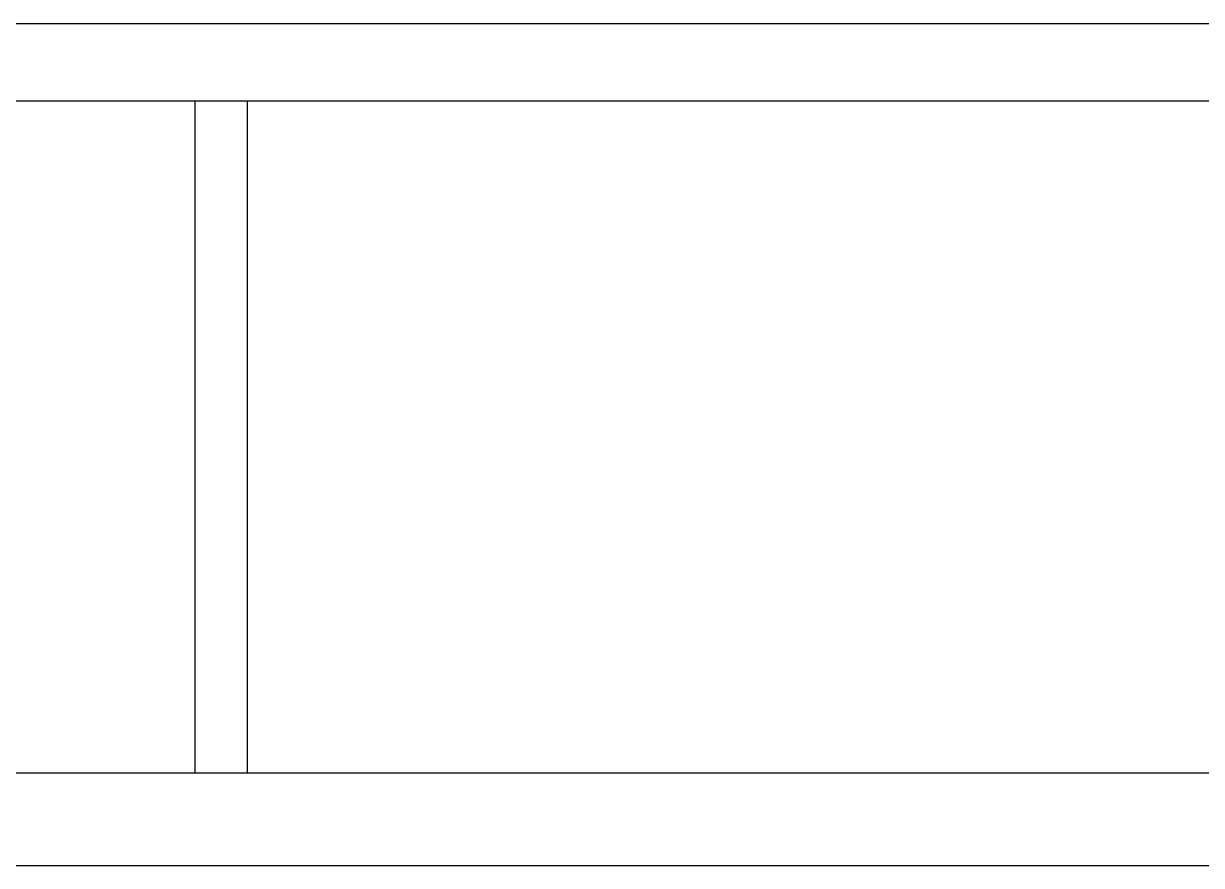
# Model space of a CAD drawing. Header units: millimetres. Extents: x 4862 to 20554, y 7569 to 11262.
# Drawn here: x 7391.08 to 7417.32, y 8119.92 to 8138.67 of the extents above; entities that cross this region are included whole.
import ezdxf

# ---------------------------------------------------------------- set-up
doc = ezdxf.new("R2010")
doc.units = ezdxf.units.MM

# ---------------------------------------------------------------- blocks, each defined once
blk = doc.blocks.new('A$C398a0407')
for p, q in [((8133.99, 5895.43), (9568, 5895.43)), ((8133.99, 5871.3), (9568, 5871.3)), ((8133.99, 5871.3), (9568, 5871.3)), ((8647.72, 5871.3), (8647.72, 5661.01)), ((8664.07, 5871.3), (8664.07, 5661.01)), ((8133.99, 5661.01), (9568, 5661.01)), ((8133.99, 5632.05), (9568, 5632.05))]:
    blk.add_line(p, q)

msp = doc.modelspace()

# ---------------------------------------------------------------- block references
at = {"xscale": 0.07121552266649725, "yscale": 0.07121552266649725, "zscale": 0.07121552266649725}
msp.add_blockref('A$C398a0407', (6779.047, 7718.828), dxfattribs=at)

doc.saveas('drawing.dxf')
